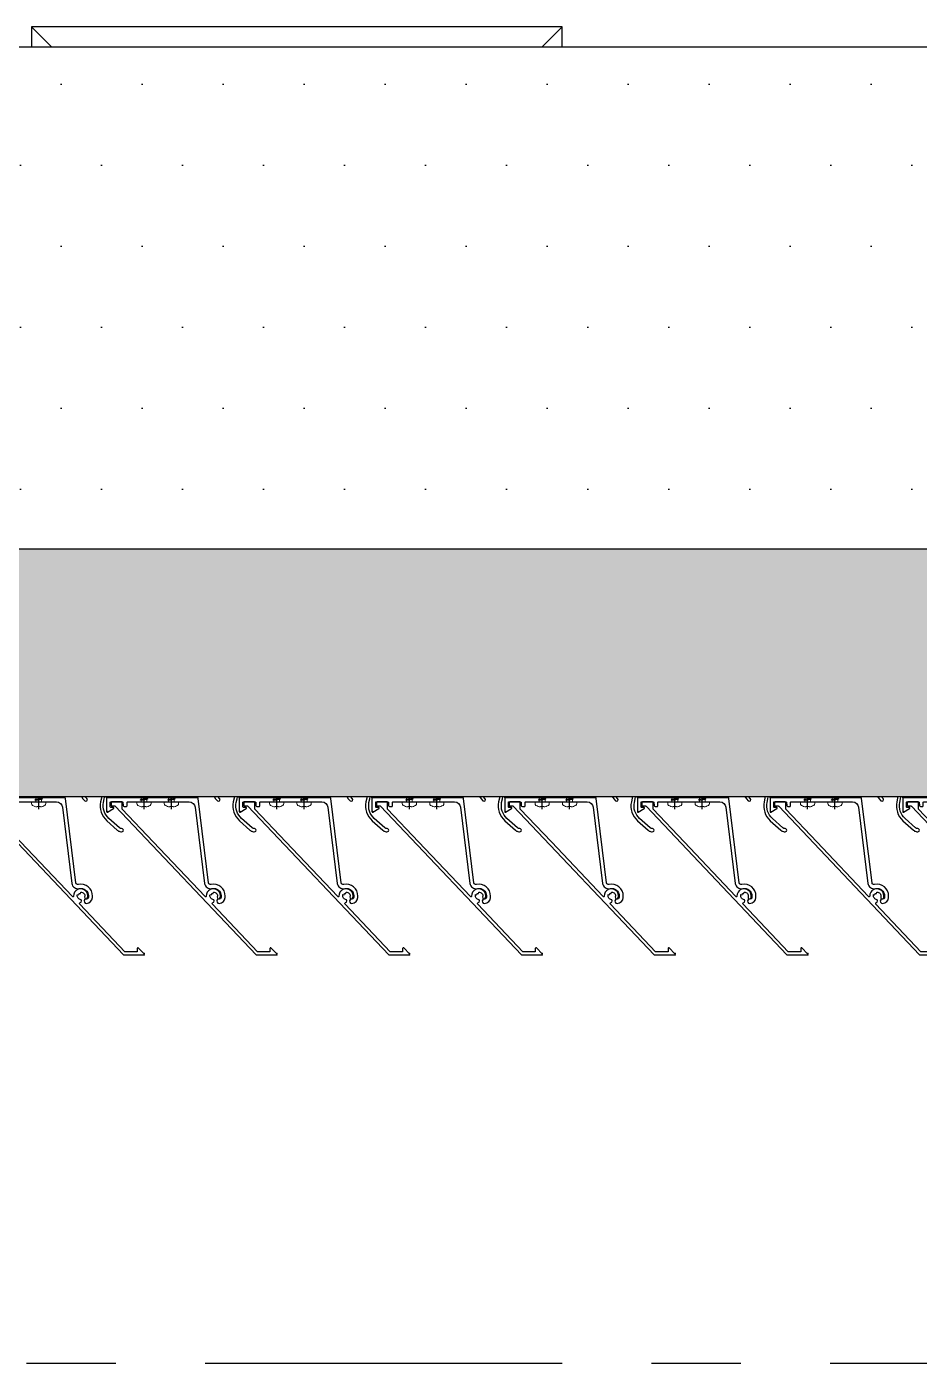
# Model space of a CAD drawing. Header units: millimetres. Extents: x -4391136 to -1798569, y -886572 to -291056.
# Drawn here: x -2448319 to -2447882, y -393811 to -393156 of the extents above; entities that cross this region are included whole.
import ezdxf
from ezdxf.enums import TextEntityAlignment as Align

# ---------------------------------------------------------------- set-up
doc = ezdxf.new("R2010")
doc.units = ezdxf.units.MM
doc.set_wipeout_variables(frame=1)
for name, pattern in [('CENTER', [50.8, 31.75, -6.35, 6.35, -6.35]), ('TA_GL_000.70000', [1.925, 0.7, -0.175, 0.175, -0.175, 0.7]), ('XKITLINE00', [0]), ('XKITLINE02', [4, 2, -2])]:
    doc.linetypes.add(name, pattern=pattern)
for name, color, linetype in [('000 - 0_SYM_DWG_GRID-BUBBLE_MAIN_COLOR_1', 7, 'Continuous'), ('000 - 0_SYM_DWG_GRIDLINE_MAIN_COLOR_251', 7, 'Continuous'), ('000 - GRID', 7, 'CENTER'), ('000 - STRUCTURE_STEEL_ACCESORIES_HATCH_', 7, 'Continuous'), ('000 - STRUCTURE_STEEL_ACCESORIES_HIDDEN_', 7, 'Continuous'), ('000 - STRUCTURE_STEEL_ACCESORIES_MAIN_COLOR_1', 7, 'Continuous'), ('000 - STRUCTURE_STEEL_FRAMING_CUT_COLOR_4', 7, 'Continuous'), ('000 - STRUCTURE_STEEL_FRAMING_HIDDEN_', 7, 'Continuous'), ('000 - STRUCTURE_STEEL_FRAMING_SUB_COLOR_2', 7, 'Continuous'), ('000 - STRUCTURE_STEEL_FRAMING_WIPEOUT_', 7, 'Continuous'), ('010 - ASPG_ACCESSORIES_MAIN_COLOR_1', 7, 'Continuous'), ('010 - ASPG_EXTR_MAIN_COLOR_2', 7, 'Continuous'), ('010 - ASPG_FLASHING_HATCH_', 7, 'Continuous'), ('010 - ASPG_FLASHING_MAIN_COLOR_2', 7, 'Continuous'), ('010 - ASPG_FLASHING_MAIN_COLOR_4', 7, 'Continuous'), ('010 - ASPG_FLASHING_WIPEOUT_', 7, 'Continuous'), ('010 - ASPG_FRAMING_MAIN_COLOR_1', 7, 'Continuous'), ('010 - ASPG_FRAMING_MAIN_COLOR_2', 7, 'Continuous'), ('010 - ASPG_FRAMING_SUB_COLOR_2', 7, 'Continuous'), ('010 - ASPG_FRAMING_WIPEOUT_', 7, 'Continuous'), ('_PP-Dim', 7, 'Continuous'), ('BOLT & SCREW', 7, 'Continuous'), ('Center Line', 7, 'CENTER'), ('Xref-C-1-PP17-AR-2214-01-B$0$S-BEAM', 7, 'Continuous'), ('Xref-C-1-PP17-AR-2214-01-B$0$S-COLS', 7, 'Continuous'), ('Xref-C-1-PP17-AR-2214-01-B$0$WALL-E', 7, 'Continuous')]:
    doc.layers.add(name, color=color, linetype=linetype)
doc.layers.add('000 - STRUCTURE_STEEL_FRAMING_DEF_SUB', color=7, linetype='Continuous', plot=False)
doc.layers.add('010 - ASPG_EXTR_DEF_SUB', color=7, linetype='Continuous', plot=False)
doc.layers.add('12-GRID', color=7, linetype='CENTER', lineweight=13)
doc.layers.add('SCREW', color=7, linetype='Continuous', lineweight=5)
doc.styles.add('Arial', font='arial.ttf', dxfattribs={"height": 1500})
doc.styles.add('TA', font='', dxfattribs={"height": 4.5})
doc.styles.get('TA').set_extended_font_data('Cordia New')

# ---------------------------------------------------------------- blocks, each defined once
blk = doc.blocks.new('*U1279')
at = {"layer": '000 - 0_SYM_DWG_GRIDLINE_MAIN_COLOR_251', "color": 7, "linetype": 'ByBlock', "ltscale": 5}
blk.add_line((30, 0), (-560.5, 0), dxfattribs=at)
at = {"color": 7, "style": 'TA', "flags": 1}
blk.add_attdef('LOCATION', (6, -6), '', height=4.5, rotation=270, dxfattribs=at)
at = {"layer": '000 - 0_SYM_DWG_GRID-BUBBLE_MAIN_COLOR_1', "color": 7, "style": 'Arial'}
blk.add_attdef('GRID-HEAD', text='', height=4, rotation=180, dxfattribs=at).set_placement((73.75, 0), align=Align.MIDDLE_CENTER)
blk = doc.blocks.new('W-1-PP17-ENT2_REV00_20260526-152343_LOPF_MAIN_DIMS')
at = {"layer": '000 - GRID', "color": 7, "linetype": 'TA_GL_000.70000', "xscale": 50.00000000000036, "yscale": 50.00000000000036, "zscale": 50.00000000000036, "rotation": 180}
blk.add_blockref('*U1279', (-26525, -10600), dxfattribs=at)
blk = doc.blocks.new('Xref-C-1-PP17-AR-2214-01-B$0$H-Wide Flange-Column - H100x100x17_2-V95-ENTRANCE 2 - LOWER ROOF FLOOR PLAN01-flat-1')
at = {"layer": 'Xref-C-1-PP17-AR-2214-01-B$0$S-COLS', "color": 7}
for p, q in [((-42, 50), (-50, 50)), ((-50, 50), (-50, -50)), ((-42, 13), (-42, 50)), ((50, 50), (42, 50)), ((42, 50), (42, 13)), ((50, -50), (50, 50)), ((32, 3), (-32, 3)), ((-32, -3), (32, -3)), ((-42, -50), (-42, -13)), ((42, -13), (42, -50)), ((-50, -50), (-42, -50)), ((42, -50), (50, -50))]:
    blk.add_line(p, q, dxfattribs=at)
for centre, start, end in [((-32, 13), 180, 270), ((32, 13), 270, 0), ((-32, -13), 90, 180), ((32, -13), 0, 90)]:
    blk.add_arc(centre, 10, start, end, dxfattribs=at)
blk = doc.blocks.new('W-1-PP17-ENT2_REV00_20260526-152612_EX_LOPF-1')
at = {"layer": 'Xref-C-1-PP17-AR-2214-01-B$0$S-BEAM', "color": 7}
blk.add_line((-19235, -10205.02), (470, -10205.02), dxfattribs=at)
at = {"layer": 'Xref-C-1-PP17-AR-2214-01-B$0$WALL-E', "color": 7}
blk.add_line((970, -10205), (-13435, -10205), dxfattribs=at)
at = {"color": 7, "rotation": 270}
blk.add_blockref('Xref-C-1-PP17-AR-2214-01-B$0$H-Wide Flange-Column - H100x100x17_2-V95-ENTRANCE 2 - LOWER ROOF FLOOR PLAN01-flat-1', (-799.45, -10155.01), dxfattribs=at)
blk = doc.blocks.new('000_ASPG_TYP_FILES_STRUCTURE_STEEL_BK')
at = {"layer": '000 - STRUCTURE_STEEL_ACCESORIES_HIDDEN_', "color": 7}
blk.add_lwpolyline([(0, 7), (5, 7), (5, -7), (0, -7)], close=True, dxfattribs=at)
at = {"layer": '000 - STRUCTURE_STEEL_ACCESORIES_MAIN_COLOR_1', "color": 7}
for points in [[(0, -30), (60, -30), (60, 30), (0, 30)], [(0, -30), (5, -30), (5, 30), (0, 30)]]:
    blk.add_lwpolyline(points, close=True, dxfattribs=at)
blk = doc.blocks.new('000_CKST_FAMELINE_STEEL_STRUCTURE-COLUMN_TOP_VIEW')
at = {"layer": '000 - STRUCTURE_STEEL_FRAMING_DEF_SUB', "color": 7, "linetype": 'XKITLINE00', "lineweight": 0}
for p, q in [((0, 76), (0, 104)), ((26, 90), (-26, 90)), ((0, 14), (0, -14)), ((26, 0), (-26, 0)), ((0, -76), (0, -104)), ((26, -90), (-26, -90))]:
    blk.add_line(p, q, dxfattribs=at)
at = {"layer": '000 - STRUCTURE_STEEL_FRAMING_SUB_COLOR_2', "color": 7}
for p, q in [((-70, 110), (-90, 130)), ((70, 110), (90, 130)), ((-70, -110), (-90, -130)), ((70, -110), (90, -130))]:
    blk.add_line(p, q, dxfattribs=at)
for points in [[(90, 130), (-90, 130), (-90, -130), (90, -130)], [(70, 110), (-70, 110), (-70, -110), (70, -110)]]:
    blk.add_lwpolyline(points, close=True, dxfattribs=at)
for points in [[(15, 83), (-15, 83, -0.414214), (-22, 90, -0.414214), (-15, 97), (15, 97, -0.414214), (22, 90), (22, 90, -0.414214)], [(15, -83), (-15, -83, 0.414214), (-22, -90, 0.414214), (-15, -97), (15, -97, 0.414214), (22, -90), (22, -90, 0.414214)]]:
    blk.add_lwpolyline(points, format="xyb", close=True, dxfattribs=at)
at = {"color": 7, "rotation": 270}
blk.add_blockref('000_ASPG_TYP_FILES_STRUCTURE_STEEL_BK', (0, -3), dxfattribs=at)
at = {"color": 7}
blk.add_wipeout([(50, 50), (50, -50), (170, -50), (170, 50)], dxfattribs=at).dxf.layer = '000 - STRUCTURE_STEEL_FRAMING_WIPEOUT_'
at = {"layer": '000 - STRUCTURE_STEEL_ACCESORIES_HATCH_'}
h = blk.add_hatch(dxfattribs=at)
h.set_pattern_fill('ANSI32', scale=25, angle=270)
h.set_pattern_definition([(315, (1524.514, 2469.062), (6.629126, 6.629126), []), (315, (1524.514, 2464.642), (6.629126, 6.629126), [])])
h.paths.add_polyline_path([(-50, -50), (-42, -50), (-42, -3), (42, -3), (42, -50), (50, -50), (50, 50), (42, 50), (42, 3), (-42, 3), (-42, 50), (-50, 50)])
at = {"layer": '000 - STRUCTURE_STEEL_FRAMING_CUT_COLOR_4', "color": 7, "lineweight": 0}
blk.add_lwpolyline([(-50, -50), (-42, -50), (-42, -3), (42, -3), (42, -50), (50, -50), (50, 50), (42, 50), (42, 3), (-42, 3), (-42, 50), (-50, 50)], close=True, dxfattribs=at)
at = {"layer": '000 - STRUCTURE_STEEL_FRAMING_DEF_SUB', "color": 7, "linetype": 'XKITLINE00', "lineweight": 0}
for p, q in [((110, 44), (110, 16)), ((96, 30), (124, 30)), ((110, -16), (110, -44)), ((96, -30), (124, -30))]:
    blk.add_line(p, q, dxfattribs=at)
at = {"layer": '000 - STRUCTURE_STEEL_FRAMING_HIDDEN_', "color": 7, "linetype": 'XKITLINE02', "ltscale": 4}
for p, q in [((56, -50), (56, 50)), ((50, 3), (170, 3)), ((50, -3), (170, -3))]:
    blk.add_line(p, q, dxfattribs=at)
at = {"layer": '000 - STRUCTURE_STEEL_FRAMING_SUB_COLOR_2', "color": 7}
for p, q in [((50, 3), (50, -3)), ((170, 3), (170, -3))]:
    blk.add_line(p, q, dxfattribs=at)
blk.add_lwpolyline([(50, 50), (50, -50), (170, -50), (170, 50)], close=True, dxfattribs=at)
for centre in [(110, 30), (110, -30)]:
    blk.add_circle(centre, 7, dxfattribs=at)
blk = doc.blocks.new('*U1996')
at = {"color": 7}
blk.add_wipeout([(0, 0), (6970, 0), (6970, 119.925), (0, 119.925)], dxfattribs=at).dxf.layer = '010 - ASPG_FRAMING_WIPEOUT_'
at = {"layer": '010 - ASPG_FRAMING_MAIN_COLOR_1', "color": 7}
for p, q in [((6970, 119.925), (0, 119.925)), ((6970, 119.925), (6970, 0)), ((0, 114.85), (6970, 114.85)), ((0, 109.54), (6970, 109.54)), ((0, 10.385), (6970, 10.385)), ((0, 5.31), (6970, 5.31)), ((0, 0), (6970, 0))]:
    blk.add_line(p, q, dxfattribs=at)
blk = doc.blocks.new('PZG35-9D5')
at = {"layer": 'Center Line', "color": 7}
blk.add_line((0, 3.73), (0, -10.53), dxfattribs=at)
at = {"layer": 'SCREW', "color": 7}
for p, q in [((-1.4, 0), (-1.4, -1.09)), ((1.4, 0), (1.4, -0.59)), ((-1.85, -1.4), (1.85, -0.9)), ((-1.85, -1.4), (-1.4, -1.09)), ((-1.85, -1.4), (-1.4, -1.71)), ((-1.85, -2.7), (1.85, -2.2)), ((-1.85, -2.7), (-1.4, -2.39)), ((-1.85, -2.7), (-1.4, -3.01)), ((-1.85, -4), (-1.4, -3.69)), ((-1.85, -4), (-0.99, -3.88)), ((-1.85, -4), (-1.4, -4.31)), ((-1.4, -1.09), (1.4, -0.59)), ((-1.4, -1.71), (1.4, -1.21)), ((-1.4, -1.71), (-1.4, -2.39)), ((-1.4, -2.39), (1.4, -1.89)), ((-1.4, -3.01), (1.4, -2.51)), ((-1.4, -3.01), (-1.4, -3.69)), ((-1.4, -3.69), (-0.84, -3.59)), ((-1.4, -4.31), (-1.18, -4.27)), ((-1.4, -4.31), (-1.4, -8.1)), ((0.56, -3.34), (1.4, -3.19)), ((0.71, -3.65), (1.85, -3.5)), ((0.71, -3.93), (1.4, -3.81)), ((0.71, -4.61), (1.4, -4.49)), ((0.71, -4.95), (1.85, -4.8)), ((0.71, -5.23), (1.4, -5.11)), ((1.85, -0.9), (1.4, -0.59)), ((1.85, -0.9), (1.4, -1.21)), ((1.4, -1.21), (1.4, -1.89)), ((1.85, -2.2), (1.4, -1.89)), ((1.85, -2.2), (1.4, -2.51)), ((1.4, -2.51), (1.4, -3.19)), ((1.85, -3.5), (1.4, -3.19)), ((1.85, -3.5), (1.4, -3.81)), ((1.4, -3.81), (1.4, -4.49)), ((1.85, -4.8), (1.4, -4.49)), ((1.85, -4.8), (1.4, -5.11)), ((1.4, -5.11), (1.4, -8.1)), ((0, -9.5), (-1.4, -8.1)), ((0, -9.5), (1.4, -8.1))]:
    blk.add_line(p, q, dxfattribs=at)
blk.add_lwpolyline([(0, -9.5), (0.71, -5.23), (0.71, -3.6, 0.417657), (0.41, -3.3, 0.108102), (-0.84, -3.59), (-1.4, -4.7)], format="xyb", dxfattribs=at)
blk = doc.blocks.new('*U3396')
at = {"layer": 'SCREW', "color": 7}
blk.add_lwpolyline([(3.03, 1.78, 0.09906), (0.8, 2.55), (0.8, 2.27), (-0.8, 2.27), (-0.8, 2.55, 0.09906), (-3.03, 1.78, 0.266588), (-3.5, 0.96), (-3.5, 0.2, 0.414214), (-3.3, 0), (3.3, 0, 0.414214), (3.5, 0.2), (3.5, 0.96, 0.266588)], format="xyb", close=True, dxfattribs=at)
blk.add_blockref('PZG35-9D5', (0, 0), dxfattribs=at)
blk = doc.blocks.new('*U3399')
at = {"color": 7}
blk.add_point((0, 0), dxfattribs=at)
at = {"layer": '010 - ASPG_ACCESSORIES_MAIN_COLOR_1', "color": 7}
blk.add_lwpolyline([(-39.7, -0.6, 0.414214), (-40, -0.9), (-40, -7.37, 0.57735), (-39.65, -7.57), (-36.64, -5.83, 0.767327), (-36.79, -5.3), (-37.9, -5.3, -0.414214), (-38.2, -5), (-38.2, -2.8, -0.414214), (-38, -2.6), (-32.18, -2.6, -0.388879), (-31.98, -2.78), (-31.85, -4.34, 0.388879), (-31.35, -4.8), (-30.3, -4.8, 0.414214), (-30, -4.5), (-30, -2.9, -0.414214), (-29.7, -2.6), (0.41, -2.6, -0.378969), (3.39, -5.24), (7.95, -42.52, 0.446593), (11.62, -45.08, -0.489802), (16.08, -48.68), (16.06, -49.36, -0.18248), (15.8, -50.02, -0.267949), (15.33, -50.17, 1.122115), (15.1, -52.34, 0.405004), (18.06, -49.4), (18.08, -48.72, 0.489805), (11.16, -43.13, -0.446597), (9.94, -42.28), (4.87, -0.85, 0.364176), (4.57, -0.6)], format="xyb", close=True, dxfattribs=at)
at = {"layer": '010 - ASPG_EXTR_DEF_SUB', "color": 7}
for p in [(-40, -0.5), (43.44, -76.9), (43.44, -77.5)]:
    blk.add_point(p, dxfattribs=at)
at = {"layer": '010 - ASPG_EXTR_MAIN_COLOR_2', "color": 7}
blk.add_lwpolyline([(11.37, -48.15), (11.47, -47.44), (12.18, -47.56), (12.29, -46.79, -0.535538), (14.19, -49.17, 0.991572), (15.66, -49.58, 1.157025), (8.79, -48.77, -0.688558), (8.27, -48.99), (-17.14, -22.17), (-32.34, -6.13), (-32.34, -2.9, 0.414312), (-32.64, -2.6), (-37.54, -2.6, 0.414116), (-37.84, -2.9), (-37.84, -4.3, 0.414214), (-37.54, -4.6), (-35.99, -4.6, -0.205895), (-35.77, -4.69), (33.23, -77.5), (43.14, -77.5, 0.668179), (43.36, -76.99), (40.52, -74.15, 0.668179), (40.01, -74.36), (40.01, -76), (33.87, -76), (11.86, -52.78, -0.558354), (12.08, -51.95, 0.766275), (12.04, -50.39, -0.438583), (10.71, -48.05)], format="xyb", close=True, dxfattribs=at)
at = {"layer": 'SCREW', "color": 7, "rotation": 180}
for p in [(-21.65, -2.5), (-8.24, -2.5)]:
    blk.add_blockref('*U3396', p, dxfattribs=at)
blk = doc.blocks.new('*U3050')
at = {"color": 7}
blk.add_wipeout([(1440, 4), (60, 4), (60, 69.3), (1440, 69.3)], dxfattribs=at).dxf.layer = '010 - ASPG_FRAMING_WIPEOUT_'
at = {"layer": '010 - ASPG_FRAMING_MAIN_COLOR_2', "color": 7}
blk.add_lwpolyline([(1410, 69.3), (90, 69.3), (90, 6), (1410, 6)], close=True, dxfattribs=at)
at = {"layer": '010 - ASPG_FRAMING_SUB_COLOR_2', "color": 7}
for points in [[(1440, 4), (60, 4), (60, 69.3), (1440, 69.3)], [(60, 2), (60, 4), (1440, 4), (1440, 2)]]:
    blk.add_lwpolyline(points, close=True, dxfattribs=at)
at = {"color": 7, "xscale": -1, "rotation": 180}
for p in [(286.77, 69.3), (351.77, 69.3), (416.77, 69.3), (481.77, 69.3), (546.77, 69.3), (611.77, 69.3), (676.77, 69.3), (741.77, 69.3)]:
    blk.add_blockref('*U3399', p, dxfattribs=at)
blk = doc.blocks.new('W-1-PP17-ENT2_REV00_20260528-225335_ASPG_UPPF')
at = {"color": 7, "rotation": 270}
blk.add_blockref('000_CKST_FAMELINE_STEEL_STRUCTURE-COLUMN_TOP_VIEW', (-1030, -10035), dxfattribs=at)
at = {"color": 7, "xscale": -1, "zscale": -1, "rotation": 180}
blk.add_blockref('*U3050', (-1435, -10253), dxfattribs=at)
at = {"color": 7}
blk.add_blockref('*U1996', (-7750, -10205), dxfattribs=at)
blk = doc.blocks.new('*U3395')
at = {"layer": '12-GRID', "color": 7, "linetype": 'CENTER'}
for p, q in [((0, -6.2), (0, 2.2)), ((-4.2, -2), (4.2, -2))]:
    blk.add_line(p, q, dxfattribs=at)
at = {"layer": 'BOLT & SCREW', "color": 7}
for p, q in [((-0.55, -1.77), (-1.77, -1.56)), ((-0.55, -2.23), (-1.77, -2.44)), ((-0.46, -1.77), (-0.88, -1.56)), ((-0.46, -2.23), (-0.88, -2.44)), ((-0.23, -1.45), (-0.44, -0.23)), ((-0.23, -1.54), (-0.44, -1.12)), ((-0.23, -2.46), (-0.44, -2.88)), ((-0.23, -2.55), (-0.44, -3.77)), ((0.23, -1.45), (0.44, -0.23)), ((0.23, -1.54), (0.44, -1.12)), ((0.44, -2.88), (0.23, -2.46)), ((0.23, -2.55), (0.44, -3.77)), ((0.46, -1.77), (0.88, -1.56)), ((0.46, -2.23), (0.88, -2.44)), ((0.55, -1.77), (1.77, -1.56)), ((0.55, -2.23), (1.77, -2.44))]:
    blk.add_line(p, q, dxfattribs=at)
for points in [[(-1.77, -1.56), (-0.88, -1.56, 0.414214), (-0.44, -1.12), (-0.44, -0.23), (0.44, -0.23), (0.44, -1.12, 0.414214), (0.88, -1.56), (1.77, -1.56), (1.77, -2.44), (0.88, -2.44, 0.414214), (0.44, -2.88), (0.44, -3.77), (-0.44, -3.77), (-0.44, -2.88, 0.414214), (-0.88, -2.44), (-1.77, -2.44)], [(0.23, -2.46, -0.414214), (0.46, -2.23), (0.55, -2.23), (0.55, -1.77), (0.46, -1.77, -0.414214), (0.23, -1.54), (0.23, -1.45), (-0.23, -1.45), (-0.23, -1.54, -0.414214), (-0.46, -1.77), (-0.55, -1.77), (-0.55, -2.23), (-0.46, -2.23, -0.414214), (-0.23, -2.46), (-0.23, -2.55), (0.23, -2.55)]]:
    blk.add_lwpolyline(points, format="xyb", close=True, dxfattribs=at)
blk.add_circle((0, -2), 3.5, dxfattribs=at)
blk = doc.blocks.new('*U3043')
at = {"layer": '010 - ASPG_EXTR_DEF_SUB', "color": 7}
for p in [(195, 0), (260, 0), (325, 0), (390, 0), (455, 0), (520, 0), (585, 0)]:
    blk.add_point(p, dxfattribs=at)
at = {"layer": '010 - ASPG_EXTR_MAIN_COLOR_2', "color": 7}
for points in [[(140.56, 33.07, 0.077048), (173.74, 68.44, -0.247674), (173.99, 68.57), (175.98, 68.57, -0.044131), (176.47, 68.5, -0.125846), (178.96, 67.21, -0.098851), (179.82, 66.03, -0.205828), (179.79, 61.2, -0.115116), (176.37, 57.18, 0.822373), (177.46, 56.1, 0.109185), (181.15, 60.56, 0.208323), (181.19, 66.64, 0.100528), (179.97, 68.32, 0.145116), (176.29, 70.07), (160.76, 70.07, 0.433659), (160.46, 69.75), (160.84, 63.96, 0.082069), (160.86, 63.87, 0.720654), (162.33, 63.97, 0.079224), (162.34, 64.07), (162.07, 68.14, -0.433659), (162.47, 68.57), (170.86, 68.57, -0.607385), (171.35, 67.62, -0.045829), (152.78, 45.76, -0.560492)], [(593.15, 33.64, 0.344461), (589.99, 36.3, 0.952015), (589.86, 34.78, -2.423186), (588.04, 32.95, 0.952015), (586.52, 32.82, 0.2854), (588.49, 29.89, -0.553378), (588.56, 29.38, 0.030674), (573.46, 15.06, 0.4171), (574.11, 5.27, 0.935553), (575.1, 6.41, -0.43441), (574.8, 14.29, -0.014998), (581.92, 21.45, -0.738349), (584.92, 19.76, 0.004917), (581.81, 4.8, 0.263611), (584.88, -4.46), (590, -9.08, 0.125884), (591.27, -9.75, 0.044275), (592.09, -9.87, 1.107655), (592.13, -8.33, -0.215596), (591.02, -7.99), (585.89, -3.35, -0.263611), (583.28, 4.51, -0.004855), (586.34, 19.26, 0.23396), (585.82, 21.95, -0.24081), (585.71, 24.9, -0.104157), (585.78, 25), (587.99, 26.93, -0.229021), (590.7, 26.89, -0.381721), (595.27, 9.07, 0.977382)], [(596.62, 8.41, 0.361105), (592.41, 27.5, -0.496126), (592.44, 30.69, 0.003188), (594.06, 31.9, -0.002827)]]:
    blk.add_lwpolyline(points, format="xyb", dxfattribs=at)
for points in [[(225.76, 70.07, 0.433659), (225.46, 69.75), (225.84, 63.96, 0.082069), (225.86, 63.87, 0.720654), (227.33, 63.97, 0.079224), (227.34, 64.07), (227.07, 68.14, -0.433659), (227.47, 68.57), (235.86, 68.57, -0.607385), (236.35, 67.62, -0.045829), (217.78, 45.76, -0.560492), (217.29, 45.89, 0.31786), (214.21, 48.24, 0.953288), (214.08, 46.72, -2.423004), (212.26, 44.89, 0.952315), (210.74, 44.76, 0.300821), (212.89, 41.76, -0.560492), (212.98, 41.25, -0.019425), (203.62, 33.46, -0.552501), (203.15, 33.64, 0.344461), (199.99, 36.3, 0.952015), (199.86, 34.78, -2.423186), (198.04, 32.95, 0.952015), (196.52, 32.82, 0.2854), (198.49, 29.89, -0.553378), (198.56, 29.38, 0.030674), (183.46, 15.06, 0.4171), (184.11, 5.27, 0.935553), (185.1, 6.41, -0.43441), (184.8, 14.29, -0.014998), (191.92, 21.45, -0.738349), (194.92, 19.76, 0.004917), (191.81, 4.8, 0.263611), (194.88, -4.46), (200, -9.08, 0.125884), (201.27, -9.75, 0.044275), (202.09, -9.87, 1.107655), (202.13, -8.33, -0.215596), (201.02, -7.99), (195.89, -3.35, -0.263611), (193.28, 4.51, -0.004855), (196.34, 19.26, 0.23396), (195.82, 21.95, -0.24081), (195.71, 24.9, -0.104157), (195.78, 25), (197.99, 26.93, -0.229021), (200.7, 26.89, -0.381721), (205.27, 9.07, 0.977382), (206.62, 8.41, 0.361105), (202.41, 27.5, -0.496126), (202.44, 30.69, 0.003188), (204.06, 31.9, -0.002827), (205.56, 33.07, 0.077048), (238.74, 68.44, -0.247674), (238.99, 68.57), (240.98, 68.57, -0.044131), (241.47, 68.5, -0.125846), (243.96, 67.21, -0.098851), (244.82, 66.03, -0.205828), (244.79, 61.2, -0.115116), (241.37, 57.18, 0.822373), (242.46, 56.1, 0.109185), (246.15, 60.56, 0.208323), (246.19, 66.64, 0.100528), (244.97, 68.32, 0.145116), (241.29, 70.07)], [(290.76, 70.07, 0.433659), (290.46, 69.75), (290.84, 63.96, 0.082069), (290.86, 63.87, 0.720654), (292.33, 63.97, 0.079224), (292.34, 64.07), (292.07, 68.14, -0.433659), (292.47, 68.57), (300.86, 68.57, -0.607385), (301.35, 67.62, -0.045829), (282.78, 45.76, -0.560492), (282.29, 45.89, 0.31786), (279.21, 48.24, 0.953288), (279.08, 46.72, -2.423004), (277.26, 44.89, 0.952315), (275.74, 44.76, 0.300821), (277.89, 41.76, -0.560492), (277.98, 41.25, -0.019425), (268.62, 33.46, -0.552501), (268.15, 33.64, 0.344461), (264.99, 36.3, 0.952015), (264.86, 34.78, -2.423186), (263.04, 32.95, 0.952015), (261.52, 32.82, 0.2854), (263.49, 29.89, -0.553378), (263.56, 29.38, 0.030674), (248.46, 15.06, 0.4171), (249.11, 5.27, 0.935553), (250.1, 6.41, -0.43441), (249.8, 14.29, -0.014998), (256.92, 21.45, -0.738349), (259.92, 19.76, 0.004917), (256.81, 4.8, 0.263611), (259.88, -4.46), (265, -9.08, 0.125884), (266.27, -9.75, 0.044275), (267.09, -9.87, 1.107655), (267.13, -8.33, -0.215596), (266.02, -7.99), (260.89, -3.35, -0.263611), (258.28, 4.51, -0.004855), (261.34, 19.26, 0.23396), (260.82, 21.95, -0.24081), (260.71, 24.9, -0.104157), (260.78, 25), (262.99, 26.93, -0.229021), (265.7, 26.89, -0.381721), (270.27, 9.07, 0.977382), (271.62, 8.41, 0.361105), (267.41, 27.5, -0.496126), (267.44, 30.69, 0.003188), (269.06, 31.9, -0.002827), (270.56, 33.07, 0.077048), (303.74, 68.44, -0.247674), (303.99, 68.57), (305.98, 68.57, -0.044131), (306.47, 68.5, -0.125846), (308.96, 67.21, -0.098851), (309.82, 66.03, -0.205828), (309.79, 61.2, -0.115116), (306.37, 57.18, 0.822373), (307.46, 56.1, 0.109185), (311.15, 60.56, 0.208323), (311.19, 66.64, 0.100528), (309.97, 68.32, 0.145116), (306.29, 70.07)], [(355.76, 70.07, 0.433659), (355.46, 69.75), (355.84, 63.96, 0.082069), (355.86, 63.87, 0.720654), (357.33, 63.97, 0.079224), (357.34, 64.07), (357.07, 68.14, -0.433659), (357.47, 68.57), (365.86, 68.57, -0.607385), (366.35, 67.62, -0.045829), (347.78, 45.76, -0.560492), (347.29, 45.89, 0.31786), (344.21, 48.24, 0.953288), (344.08, 46.72, -2.423004), (342.26, 44.89, 0.952315), (340.74, 44.76, 0.300821), (342.89, 41.76, -0.560492), (342.98, 41.25, -0.019425), (333.62, 33.46, -0.552501), (333.15, 33.64, 0.344461), (329.99, 36.3, 0.952015), (329.86, 34.78, -2.423186), (328.04, 32.95, 0.952015), (326.52, 32.82, 0.2854), (328.49, 29.89, -0.553378), (328.56, 29.38, 0.030674), (313.46, 15.06, 0.4171), (314.11, 5.27, 0.935553), (315.1, 6.41, -0.43441), (314.8, 14.29, -0.014998), (321.92, 21.45, -0.738349), (324.92, 19.76, 0.004917), (321.81, 4.8, 0.263611), (324.88, -4.46), (330, -9.08, 0.125884), (331.27, -9.75, 0.044275), (332.09, -9.87, 1.107655), (332.13, -8.33, -0.215596), (331.02, -7.99), (325.89, -3.35, -0.263611), (323.28, 4.51, -0.004855), (326.34, 19.26, 0.23396), (325.82, 21.95, -0.24081), (325.71, 24.9, -0.104157), (325.78, 25), (327.99, 26.93, -0.229021), (330.7, 26.89, -0.381721), (335.27, 9.07, 0.977382), (336.62, 8.41, 0.361105), (332.41, 27.5, -0.496126), (332.44, 30.69, 0.003188), (334.06, 31.9, -0.002827), (335.56, 33.07, 0.077048), (368.74, 68.44, -0.247674), (368.99, 68.57), (370.98, 68.57, -0.044131), (371.47, 68.5, -0.125846), (373.96, 67.21, -0.098851), (374.82, 66.03, -0.205828), (374.79, 61.2, -0.115116), (371.37, 57.18, 0.822373), (372.46, 56.1, 0.109185), (376.15, 60.56, 0.208323), (376.19, 66.64, 0.100528), (374.97, 68.32, 0.145116), (371.29, 70.07)], [(420.76, 70.07, 0.433659), (420.46, 69.75), (420.84, 63.96, 0.082069), (420.86, 63.87, 0.720654), (422.33, 63.97, 0.079224), (422.34, 64.07), (422.07, 68.14, -0.433659), (422.47, 68.57), (430.86, 68.57, -0.607385), (431.35, 67.62, -0.045829), (412.78, 45.76, -0.560492), (412.29, 45.89, 0.31786), (409.21, 48.24, 0.953288), (409.08, 46.72, -2.423004), (407.26, 44.89, 0.952315), (405.74, 44.76, 0.300821), (407.89, 41.76, -0.560492), (407.98, 41.25, -0.019425), (398.62, 33.46, -0.552501), (398.15, 33.64, 0.344461), (394.99, 36.3, 0.952015), (394.86, 34.78, -2.423186), (393.04, 32.95, 0.952015), (391.52, 32.82, 0.2854), (393.49, 29.89, -0.553378), (393.56, 29.38, 0.030674), (378.46, 15.06, 0.4171), (379.11, 5.27, 0.935553), (380.1, 6.41, -0.43441), (379.8, 14.29, -0.014998), (386.92, 21.45, -0.738349), (389.92, 19.76, 0.004917), (386.81, 4.8, 0.263611), (389.88, -4.46), (395, -9.08, 0.125884), (396.27, -9.75, 0.044275), (397.09, -9.87, 1.107655), (397.13, -8.33, -0.215596), (396.02, -7.99), (390.89, -3.35, -0.263611), (388.28, 4.51, -0.004855), (391.34, 19.26, 0.23396), (390.82, 21.95, -0.24081), (390.71, 24.9, -0.104157), (390.78, 25), (392.99, 26.93, -0.229021), (395.7, 26.89, -0.381721), (400.27, 9.07, 0.977382), (401.62, 8.41, 0.361105), (397.41, 27.5, -0.496126), (397.44, 30.69, 0.003188), (399.06, 31.9, -0.002827), (400.56, 33.07, 0.077048), (433.74, 68.44, -0.247674), (433.99, 68.57), (435.98, 68.57, -0.044131), (436.47, 68.5, -0.125846), (438.96, 67.21, -0.098851), (439.82, 66.03, -0.205828), (439.79, 61.2, -0.115116), (436.37, 57.18, 0.822373), (437.46, 56.1, 0.109185), (441.15, 60.56, 0.208323), (441.19, 66.64, 0.100528), (439.97, 68.32, 0.145116), (436.29, 70.07)], [(485.76, 70.07, 0.433659), (485.46, 69.75), (485.84, 63.96, 0.082069), (485.86, 63.87, 0.720654), (487.33, 63.97, 0.079224), (487.34, 64.07), (487.07, 68.14, -0.433659), (487.47, 68.57), (495.86, 68.57, -0.607385), (496.35, 67.62, -0.045829), (477.78, 45.76, -0.560492), (477.29, 45.89, 0.31786), (474.21, 48.24, 0.953288), (474.08, 46.72, -2.423004), (472.26, 44.89, 0.952315), (470.74, 44.76, 0.300821), (472.89, 41.76, -0.560492), (472.98, 41.25, -0.019425), (463.62, 33.46, -0.552501), (463.15, 33.64, 0.344461), (459.99, 36.3, 0.952015), (459.86, 34.78, -2.423186), (458.04, 32.95, 0.952015), (456.52, 32.82, 0.2854), (458.49, 29.89, -0.553378), (458.56, 29.38, 0.030674), (443.46, 15.06, 0.4171), (444.11, 5.27, 0.935553), (445.1, 6.41, -0.43441), (444.8, 14.29, -0.014998), (451.92, 21.45, -0.738349), (454.92, 19.76, 0.004917), (451.81, 4.8, 0.263611), (454.88, -4.46), (460, -9.08, 0.125884), (461.27, -9.75, 0.044275), (462.09, -9.87, 1.107655), (462.13, -8.33, -0.215596), (461.02, -7.99), (455.89, -3.35, -0.263611), (453.28, 4.51, -0.004855), (456.34, 19.26, 0.23396), (455.82, 21.95, -0.24081), (455.71, 24.9, -0.104157), (455.78, 25), (457.99, 26.93, -0.229021), (460.7, 26.89, -0.381721), (465.27, 9.07, 0.977382), (466.62, 8.41, 0.361105), (462.41, 27.5, -0.496126), (462.44, 30.69, 0.003188), (464.06, 31.9, -0.002827), (465.56, 33.07, 0.077048), (498.74, 68.44, -0.247674), (498.99, 68.57), (500.98, 68.57, -0.044131), (501.47, 68.5, -0.125846), (503.96, 67.21, -0.098851), (504.82, 66.03, -0.205828), (504.79, 61.2, -0.115116), (501.37, 57.18, 0.822373), (502.46, 56.1, 0.109185), (506.15, 60.56, 0.208323), (506.19, 66.64, 0.100528), (504.97, 68.32, 0.145116), (501.29, 70.07)], [(550.76, 70.07, 0.433659), (550.46, 69.75), (550.84, 63.96, 0.082069), (550.86, 63.87, 0.720654), (552.33, 63.97, 0.079224), (552.34, 64.07), (552.07, 68.14, -0.433659), (552.47, 68.57), (560.86, 68.57, -0.607385), (561.35, 67.62, -0.045829), (542.78, 45.76, -0.560492), (542.29, 45.89, 0.31786), (539.21, 48.24, 0.953288), (539.08, 46.72, -2.423004), (537.26, 44.89, 0.952315), (535.74, 44.76, 0.300821), (537.89, 41.76, -0.560492), (537.98, 41.25, -0.019425), (528.62, 33.46, -0.552501), (528.15, 33.64, 0.344461), (524.99, 36.3, 0.952015), (524.86, 34.78, -2.423186), (523.04, 32.95, 0.952015), (521.52, 32.82, 0.2854), (523.49, 29.89, -0.553378), (523.56, 29.38, 0.030674), (508.46, 15.06, 0.4171), (509.11, 5.27, 0.935553), (510.1, 6.41, -0.43441), (509.8, 14.29, -0.014998), (516.92, 21.45, -0.738349), (519.92, 19.76, 0.004917), (516.81, 4.8, 0.263611), (519.88, -4.46), (525, -9.08, 0.125884), (526.27, -9.75, 0.044275), (527.09, -9.87, 1.107655), (527.13, -8.33, -0.215596), (526.02, -7.99), (520.89, -3.35, -0.263611), (518.28, 4.51, -0.004855), (521.34, 19.26, 0.23396), (520.82, 21.95, -0.24081), (520.71, 24.9, -0.104157), (520.78, 25), (522.99, 26.93, -0.229021), (525.7, 26.89, -0.381721), (530.27, 9.07, 0.977382), (531.62, 8.41, 0.361105), (527.41, 27.5, -0.496126), (527.44, 30.69, 0.003188), (529.06, 31.9, -0.002827), (530.56, 33.07, 0.077048), (563.74, 68.44, -0.247674), (563.99, 68.57), (565.98, 68.57, -0.044131), (566.47, 68.5, -0.125846), (568.96, 67.21, -0.098851), (569.82, 66.03, -0.205828), (569.79, 61.2, -0.115116), (566.37, 57.18, 0.822373), (567.46, 56.1, 0.109185), (571.15, 60.56, 0.208323), (571.19, 66.64, 0.100528), (569.97, 68.32, 0.145116), (566.29, 70.07)]]:
    blk.add_lwpolyline(points, format="xyb", close=True, dxfattribs=at)
at = {"color": 7, "rotation": 179.999999999989}
for p in [(214.09, 42.89), (279.09, 42.89), (344.09, 42.89), (409.09, 42.89), (474.09, 42.89), (539.09, 42.89), (199.87, 30.95), (264.87, 30.95), (329.87, 30.95), (394.87, 30.95), (459.87, 30.95), (524.87, 30.95), (589.87, 30.95)]:
    blk.add_blockref('*U3395', p, dxfattribs=at)
blk = doc.blocks.new('*U3060')
at = {"color": 7}
blk.add_wipeout([(0, -52), (3000, -52), (3000, -298), (0, -298)], dxfattribs=at).dxf.layer = '010 - ASPG_FLASHING_WIPEOUT_'
at = {"layer": '010 - ASPG_FLASHING_HATCH_'}
h = blk.add_hatch(dxfattribs=at)
h.set_pattern_fill('DOTS', scale=0.5)
h.set_pattern_definition([(0, (0, 0), (19.84375, 39.6875), [0, -39.6875])])
h.paths.add_polyline_path([(0, -52), (3000, -52), (3000, -298), (0, -298)])
at = {"layer": '010 - ASPG_FLASHING_MAIN_COLOR_2', "color": 7}
blk.add_lwpolyline([(0, -52), (3000, -52), (3000, -298), (0, -298)], close=True, dxfattribs=at)
at = {"color": 7}
blk.add_wipeout([(0, 69.3), (3000, 69.3), (3000, -52), (0, -52)], dxfattribs=at).dxf.layer = '010 - ASPG_FLASHING_WIPEOUT_'
at = {"layer": '010 - ASPG_FLASHING_HATCH_'}
h = blk.add_hatch(dxfattribs=at)
h.set_pattern_fill('DOTS', scale=0.1)
h.set_pattern_definition([(0, (0, 0), (3.96875, 7.9375), [0, -7.9375])])
h.paths.add_polyline_path([(0, 69.3), (3000, 69.3), (3000, -52), (0, -52)])
at = {"layer": '010 - ASPG_FLASHING_MAIN_COLOR_4', "color": 7}
blk.add_lwpolyline([(0, 69.3), (3000, 69.3), (3000, -52), (0, -52)], close=True, dxfattribs=at)

msp = doc.modelspace()

# ---------------------------------------------------------------- block references
at = {"layer": '_PP-Dim', "color": 7}
msp.add_blockref('W-1-PP17-ENT2_REV00_20260526-152343_LOPF_MAIN_DIMS', (-2447156.51, -383210.87), dxfattribs=at)

# ---------------------------------------------------------------- next in the draw order: block references
at = {"color": 7}
msp.add_blockref('W-1-PP17-ENT2_REV00_20260528-225335_ASPG_UPPF', (-2447156.51, -383210.87), dxfattribs=at)

# ---------------------------------------------------------------- next in the draw order: block references
msp.add_blockref('*U3043', (-2448474.51, -393540.54), dxfattribs=at)

# ---------------------------------------------------------------- next in the draw order: block references
at = {"layer": '_PP-Dim', "color": 7}
msp.add_blockref('W-1-PP17-ENT2_REV00_20260526-152612_EX_LOPF-1', (-2447156.51, -383210.87), dxfattribs=at)

# ---------------------------------------------------------------- next in the draw order: block references
at = {"color": 7, "xscale": -1, "rotation": 180}
msp.add_blockref('*U3060', (-2450091.51, -393463.87), dxfattribs=at)

doc.saveas('drawing.dxf')
